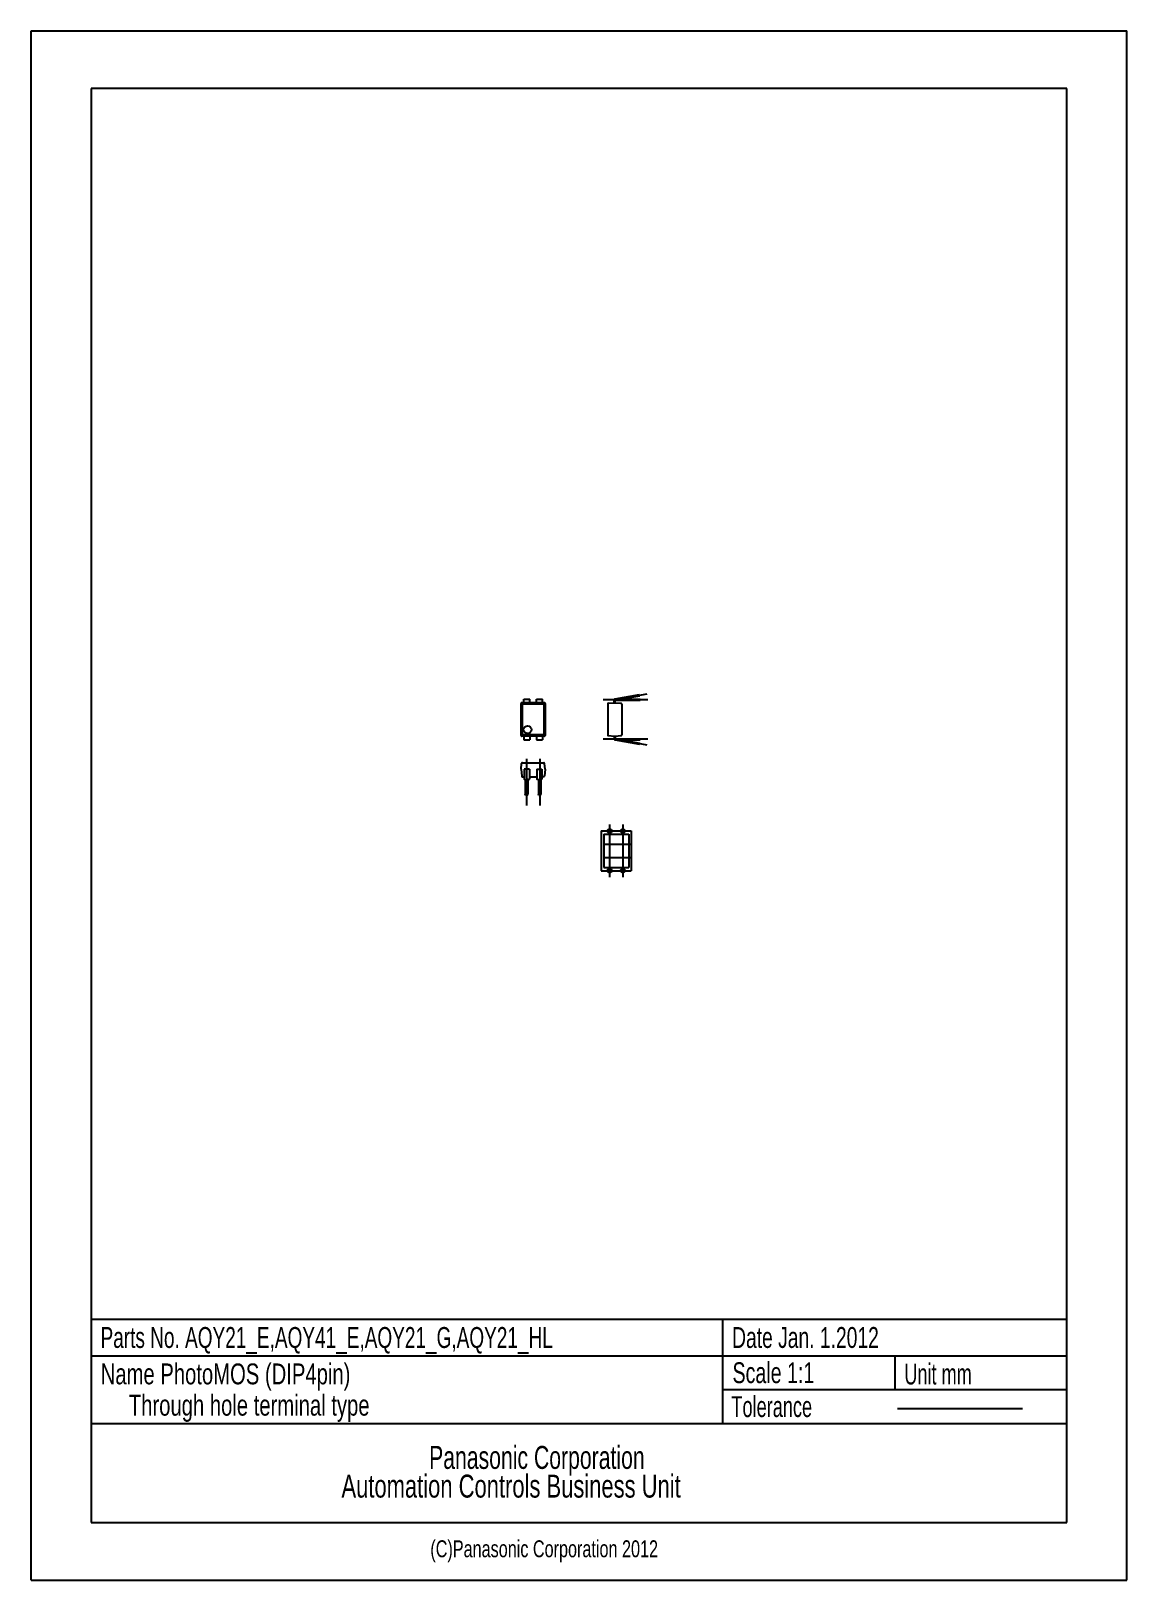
# Model space of a CAD drawing. Extents: x -105 to 105, y -148 to 148.
import ezdxf

# ---------------------------------------------------------------- set-up
doc = ezdxf.new("R2010")
doc.units = 0
for name, pattern in [('CENTER', [50.8, 31.75, -6.35, 6.35, -6.35]), ('DASHED', [19.05, 12.7, -6.35]), ('NON_PLOTING', [0]), ('PHANTOM', [63.5, 31.75, -6.35, 6.35, -6.35, 6.35, -6.35])]:
    doc.linetypes.add(name, pattern=pattern)
doc.layers.get('DEFPOINTS').update_dxf_attribs({"linetype": 'CONTINUOUS'})
doc.layers.add('LY_1', color=7, linetype='CONTINUOUS')

msp = doc.modelspace()

# ---------------------------------------------------------------- linework, layer by layer
at = {"layer": 'DEFPOINTS', "color": 3, "linetype": 'NON_PLOTING'}
for p, q in [((-105, 148.5), (105, 148.5)), ((-105, -148.5), (-105, 148.5)), ((105, -148.5), (105, 148.5)), ((-105, -148.5), (105, -148.5))]:
    msp.add_line(p, q, dxfattribs=at)
at = {"layer": 'LY_1', "color": 3, "linetype": 'CONTINUOUS'}
for p, q in [((-93.5, 137.5), (-93.5, -137.5)), ((93.5, 137.5), (-93.5, 137.5)), ((93.5, -137.5), (93.5, 137.5)), ((-11.118, 19.55), (-11.118, 13.45)), ((-11.074375, 19.655757), (-10.968001, 19.55)), ((-11.008, 19.440639), (-11.008, 13.559361)), ((-6.632, 19.7), (-10.968, 19.7)), ((-6.742, 19.590639), (-10.858, 19.590639)), ((-10.58, 20.410016), (-9.43, 20.410016)), ((-10.58, 19.7), (-10.58, 20.410016)), ((-9.43, 19.7), (-9.43, 20.410016)), ((-8.17, 20.410016), (-7.02, 20.410016)), ((-8.17, 19.7), (-8.17, 20.410016)), ((-7.02, 19.7), (-7.02, 20.410016)), ((-6.525625, 19.655757), (-6.632, 19.55)), ((-6.592, 19.440639), (-6.592, 13.559361)), ((-6.482, 19.55), (-6.482, 13.45)), ((5.5, 19.453191), (5.5, 13.546813)), ((5.636927, 19.60262), (6.750002, 19.700001)), ((6.75, 19.700002), (6.75, 20.210003)), ((6.75, 19.700002), (6.95, 19.700002)), ((6.95, 20.410003), (11.700002, 20.410003)), ((6.95, 19.700002), (6.95, 20.110003)), ((6.950001, 19.700003), (8.063074, 19.602622)), ((7.05, 20.210003), (11.700002, 20.210003)), ((7.150001, 20.410001), (7.150001, 20.210003)), ((8.2, 19.453191), (8.2, 13.546813)), ((8.7, 20.410001), (8.7, 20.210003)), ((11.500002, 20.410001), (11.500002, 20.210003)), ((11.700002, 20.410001), (11.700002, 20.210003)), ((-11.074374, 13.344243), (-10.968, 13.449999)), ((-6.632, 13.3), (-10.968, 13.3)), ((-6.742, 13.409361), (-10.858, 13.409361)), ((-10.58, 13.3), (-10.58, 12.590015)), ((-10.58, 12.590015), (-9.43, 12.590015)), ((-9.43, 13.3), (-9.43, 12.590015)), ((-8.17, 13.3), (-8.17, 12.590015)), ((-8.17, 12.590015), (-7.02, 12.590015)), ((-7.02, 13.3), (-7.02, 12.590015)), ((-6.525626, 13.344243), (-6.632001, 13.45)), ((5.636926, 13.397384), (6.75, 13.300003)), ((6.75, 13.300002), (6.75, 12.773912)), ((6.750001, 13.300008), (6.950001, 13.300008)), ((6.95, 13.300002), (6.95, 12.857822)), ((6.95, 12.590002), (11.700002, 12.590002)), ((6.950001, 13.300003), (8.063074, 13.397384)), ((7.05, 12.790002), (11.700002, 12.790002)), ((7.150001, 12.590002), (7.150001, 12.790002)), ((8.7, 12.590002), (8.7, 12.790002)), ((11.500002, 12.590002), (11.500002, 12.790002)), ((11.700002, 12.590002), (11.700002, 12.790002)), ((-11.1, 6.949998), (-11.002619, 8.063071)), ((-11.099998, 6.95), (-10.985119, 5.636927)), ((-10.85319, 8.199998), (-6.746803, 8.199998)), ((-9.505, 6.949999), (-10.505, 6.949999)), ((-10.505, 6.949999), (-10.505, 5.099999)), ((-9.505, 6.949999), (-9.505, 5.099999)), ((-8.095, 6.949999), (-8.095, 5.099999)), ((-8.095, 6.949999), (-7.095, 6.949999)), ((-7.095, 6.949999), (-7.095, 5.099999)), ((-6.499993, 6.949999), (-6.614873, 5.636925)), ((-6.499993, 6.949998), (-6.597374, 8.063072)), ((-10.83569, 5.5), (-10.505, 5.5)), ((-10.305, 4.899999), (-10.305, 2.199999)), ((-9.835, 4.899999), (-9.835, 2.199999)), ((-9.735, 5), (-9.604999, 5)), ((-9.505, 5.5), (-8.095, 5.5)), ((-7.865, 5), (-7.995, 5)), ((-7.765, 4.899999), (-7.765, 2.199999)), ((-7.295, 4.899999), (-7.295, 2.199999)), ((-6.764302, 5.5), (-7.094993, 5.5)), ((-10.219999, 2), (-10.304999, 2.199999)), ((-9.92, 1.999997), (-10.22, 1.999997)), ((-9.919998, 1.999999), (-9.834998, 2.2)), ((-7.68, 1.999999), (-7.765, 2.199998)), ((-7.68, 1.999997), (-7.38, 1.999997)), ((-7.379999, 1.999999), (-7.294999, 2.199998)), ((-93.5, -98.5), (93.5, -98.5)), ((27.5, -98.5), (27.5, -118.5)), ((-93.5, -105.5), (93.5, -105.5)), ((60.5, -105.5), (60.5, -112)), ((27.5, -112), (93.5, -112)), ((-93.5, -118.5), (93.5, -118.5)), ((-93.5, -137.5), (93.5, -137.5))]:
    msp.add_line(p, q, dxfattribs=at)
at = {"layer": 'LY_1', "color": 110, "linetype": 'CENTER'}
for p, q in [((6.850001, 20.309993), (13.090868, 21.410426)), ((4.605827, 20.309984), (13.187174, 20.309984)), ((13.187164, 12.690006), (4.605825, 12.690005)), ((13.090906, 11.589564), (6.85, 12.690004)), ((5.86, -3.63), (5.86, -13.75)), ((8.399999, -3.63), (8.399999, -13.75))]:
    msp.add_line(p, q, dxfattribs=at)
at = {"layer": 'LY_1', "color": 110, "linetype": 'DASHED'}
for p, q in [((6.915271, 20.423053), (11.608951, 21.250676)), ((7.032636, 20.240663), (11.643681, 21.053715)), ((11.411993, 21.215946), (11.446722, 21.018986)), ((11.608951, 21.250676), (11.643681, 21.053715)), ((7.128077, 20.460577), (7.162807, 20.263616)), ((8.654531, 20.729731), (8.689261, 20.532771)), ((6.915271, 12.576951), (11.608954, 11.749328)), ((7.032635, 12.759341), (11.643684, 11.946289)), ((7.128077, 12.539427), (7.162807, 12.736389)), ((8.65453, 12.270272), (8.68926, 12.467234)), ((11.411993, 11.784057), (11.446722, 11.981019)), ((11.608954, 11.749328), (11.643684, 11.946289))]:
    msp.add_line(p, q, dxfattribs=at)
at = {"layer": 'LY_1', "color": 110, "linetype": 'CONTINUOUS'}
for p, q in [((-10.868, 19.45), (-10.868, 13.55)), ((-6.732, 19.45), (-10.868, 19.45)), ((-6.732, 19.45), (-6.732, 13.55)), ((-6.732, 13.55), (-10.868, 13.55)), ((4.24, -4.88), (4.24, -12.5)), ((4.24, -4.88), (10.02, -4.88)), ((10.02, -4.88), (10.02, -12.5)), ((4.74, -7.42), (10.02, -7.42)), ((4.74, -9.96), (10.02, -9.96)), ((4.24, -12.5), (10.02, -12.5)), ((61.003753, -115.621162), (84.96732, -115.621162))]:
    msp.add_line(p, q, dxfattribs=at)
at = {"layer": 'LY_1', "color": 255, "linetype": 'CENTER'}
for p, q in [((-10.070002, 8.948091), (-10.070002, 0.01841)), ((-7.529993, 8.948091), (-7.529993, 0.01841))]:
    msp.add_line(p, q, dxfattribs=at)
at = {"layer": 'LY_1', "color": 110, "linetype": 'PHANTOM'}
for p, q in [((4.74, -5.49), (9.52, -5.49)), ((4.74, -5.49), (4.74, -11.89)), ((9.52, -5.49), (9.52, -11.89)), ((4.74, -11.89), (9.52, -11.89))]:
    msp.add_line(p, q, dxfattribs=at)
at = {"layer": 'LY_1', "color": 3, "linetype": 'CONTINUOUS'}
for centre, radius in [((-9.860001, 14.55), 0.75), ((5.86, -4.88), 0.4), ((8.399999, -4.88), 0.4), ((5.86, -12.5), 0.4), ((8.399999, -12.5), 0.4)]:
    msp.add_circle(centre, radius, dxfattribs=at)
for centre, radius, start, end in [((-10.968, 19.55), 0.15, 89.999989, 180.000005), ((-10.858, 19.440639), 0.15, 89.999989, 180.000005), ((-6.742, 19.440639), 0.15, 359.999995, 90.000009), ((-6.632, 19.55), 0.15, 359.999995, 90.000009), ((5.65, 19.453191), 0.15, 94.999995, 179.999991), ((6.95, 20.210003), 0.2, 90.000009, 180.000005), ((7.05, 20.110003), 0.1, 90.000009, 180.000005), ((8.05, 19.453191), 0.15, 0.000003, 85.000004), ((-10.968, 13.45), 0.15, 179.999991, 270.000001), ((-10.858, 13.559361), 0.15, 179.999991, 270.000001), ((-6.742, 13.559361), 0.15, 269.999997, 0.000009), ((-6.632, 13.45), 0.15, 269.999997, 0.000009), ((5.65, 13.546813), 0.15, 179.999991, 265.000002), ((6.95, 12.790002), 0.2, 179.999991, 270.000001), ((7.05, 12.890002), 0.1, 179.999991, 270.000001), ((8.05, 13.546813), 0.15, 274.999996, 0.000003), ((-10.85319, 8.049999), 0.15, 90.000009, 175.000006), ((-6.746803, 8.049999), 0.15, 5.000002, 90.000003), ((-10.83569, 5.649999), 0.15, 184.999994, 269.999997), ((-10.405, 5.099999), 0.1, 179.999991, 270.000001), ((-10.405, 4.899999), 0.1, 0.000003, 90.000003), ((-9.735, 4.899999), 0.1, 89.999989, 180.000005), ((-9.604999, 5.099999), 0.1, 269.999997, 0.000003), ((-7.995, 5.099999), 0.1, 179.999991, 270.000001), ((-7.865, 4.899999), 0.1, 0.000003, 90.000003), ((-7.195, 4.899999), 0.1, 89.999989, 180.000005), ((-7.195, 5.099999), 0.1, 269.999997, 0.000003), ((-6.764302, 5.649999), 0.15, 269.999997, 355.000004)]:
    msp.add_arc(centre, radius, start, end, dxfattribs=at)
at = {"layer": 'LY_1', "color": 110, "linetype": 'DASHED'}
for centre, radius, start, end in [((6.95, 20.226092), 0.2, 100.000007, 180.000005), ((7.05, 20.142182), 0.1, 100.000007, 180.000005), ((6.95, 12.773912), 0.2, 179.999991, 260.000003), ((7.05, 12.857822), 0.1, 179.999991, 260.000003)]:
    msp.add_arc(centre, radius, start, end, dxfattribs=at)

# ---------------------------------------------------------------- texts
at = {"layer": 'LY_1', "color": 255, "linetype": 'CONTINUOUS', "attachment_point": 1, "line_spacing_factor": 0.9}
for s, insert, char_height in [('\\W0.681;\\A1;Parts No. AQY21_E,AQY41_E,AQY21_G,AQY21_HL', (-91.674992, -100), 4), ('\\W0.690;\\A1;Date Jan. 1.2012', (29.336105, -100), 4), ('\\W0.725;\\A1;Name PhotoMOS (DIP4pin)\\P     Through hole terminal type', (-91.645644, -106.981659), 4), ('\\W0.703;\\A1;Scale 1:1', (29.411844, -106.75), 4), ('\\W0.649;\\A1;Unit mm', (62.332931, -107), 4), ('\\W0.650;\\A1;Tolerance', (29.205232, -113.25), 4), ('\\W0.690;\\A1;Panasonic Corporation', (-28.718898, -122.791401), 4.4), ('\\W0.715;\\A1;Automation Controls Business Unit', (-45.510313, -128.294383), 4.4)]:
    msp.add_mtext(s, dxfattribs=dict(at, insert=insert, char_height=char_height))
at = {"layer": 'LY_1', "color": 255, "linetype": 'CONTINUOUS', "insert": (-28.484406, -143), "char_height": 3.24, "attachment_point": 4}
msp.add_mtext('\\W0.716;\\A1;(C)Panasonic Corporation 2012', dxfattribs=at)

doc.saveas('drawing.dxf')
